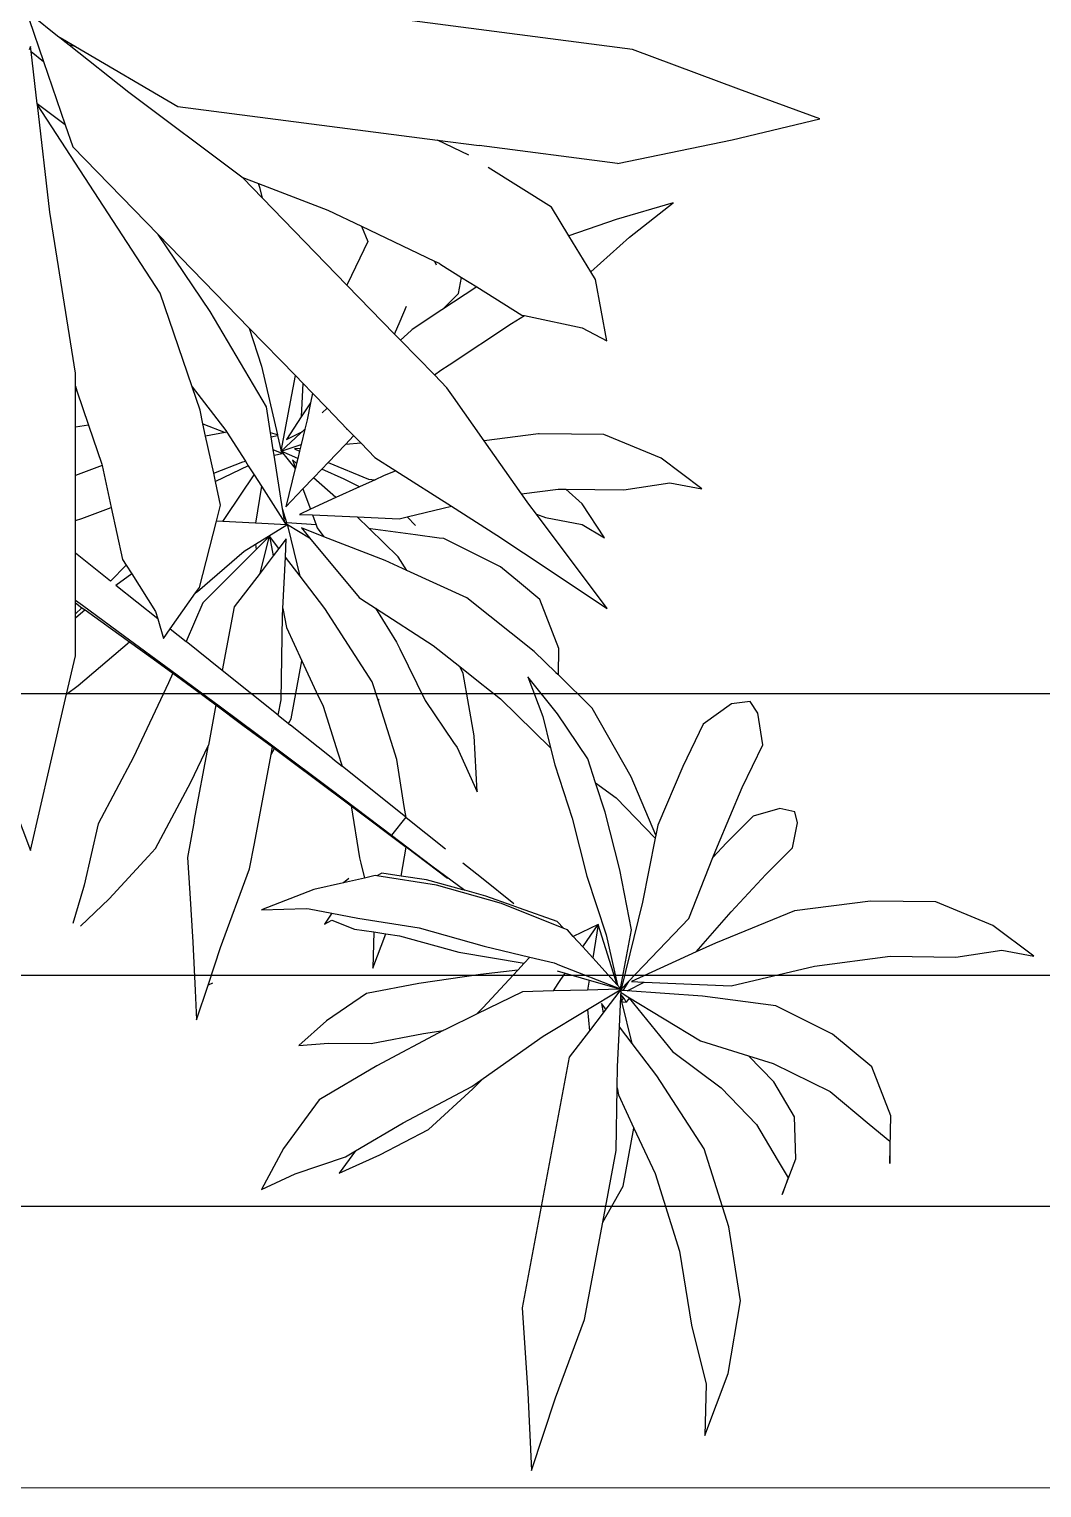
# Model space of a CAD drawing. Header units: metres. Extents: x -22 to 564, y 0 to 143.
# Drawn here: x 130.9258 to 131.1056, y 33.5751 to 33.8341 of the extents above; entities that cross this region are included whole.
import ezdxf
from ezdxf.enums import TextEntityAlignment as Align

# ---------------------------------------------------------------- set-up
doc = ezdxf.new("R2010")
doc.units = ezdxf.units.M
doc.layers.add('XREF 1N NEURO-ONCOLOGIA$0$HERRERIAS', color=1, linetype='Continuous', lineweight=18)
for name, color, linetype in [('XREF 1N NEURO-ONCOLOGIA$0$Mobiliario Fijo', 40, 'Continuous'), ('XREF 1N NEURO-ONCOLOGIA$0$MUROS BAJOS', 2, 'Continuous'), ('XREF 1N NEURO-ONCOLOGIA$0$TEX-MOB', 4, 'Continuous')]:
    doc.layers.add(name, color=color, linetype=linetype)
doc.styles.add('XREF 1N NEURO-ONCOLOGIA$0$HANDLET', font='romans.shx')

# ---------------------------------------------------------------- blocks, each defined once
blk = doc.blocks.new('XREF 1N NEURO-ONCOLOGIA$0$A$C5D8F42B2')
h = blk.add_hatch(color=86)
edge = h.paths.add_edge_path()
edge.add_arc((1.2073, 0.559), 0.6681, 303.2109, 357.8683, ccw=False)
edge.add_arc((1.8859, 0.3095), 0.4399, 137.581, 224.7025, ccw=False)
edge.add_arc((1.1558, 0.3683), 0.47, -4.1079, 30.409, ccw=False)
edge.add_arc((2.2287, -0.1668), 0.7852, 116.7843, 140.3056, ccw=False)
edge = h.paths.add_edge_path()
edge.add_arc((1.2474, 1.7335), 0.4979, 258.597, 333.3608, ccw=False)
edge.add_arc((1.786, 1.2584), 0.6372, 112.9695, 181.1576, ccw=False)
edge.add_arc((0.9738, 1.8616), 0.5638, 313.5185, 358.3241, ccw=False)
edge.add_arc((1.5737, 1.2148), 0.3185, 68.1169, 131.657, ccw=False)
edge = h.paths.add_edge_path()
edge.add_arc((1.2711, 2.9267), 0.6681, 213.2109, 267.8683, ccw=False)
edge.add_arc((1.0216, 2.2481), 0.4399, 47.581, 134.7025, ccw=False)
edge.add_arc((1.0804, 2.9782), 0.47, 265.8921, 300.409, ccw=False)
edge.add_arc((0.5453, 1.9053), 0.7852, 26.7843, 50.3056, ccw=False)
edge = h.paths.add_edge_path()
edge.add_arc((1.7737, 3.6842), 0.9544, 180.8949, 235.5524, ccw=False)
edge.add_arc((0.9543, 3.0554), 0.6285, 15.2651, 102.3866, ccw=False)
edge.add_arc((1.5829, 3.8919), 0.6714, 233.5762, 268.093, ccw=False)
edge.add_arc((0.1174, 3.0053), 1.1217, -5.5317, 17.9897, ccw=False)
edge = h.paths.add_edge_path()
edge.add_arc((3.1487, 3.258), 0.9544, 129.4663, 184.1238, ccw=False)
edge.add_arc((2.1461, 3.5067), 0.6285, -36.1635, 50.958, ccw=False)
edge.add_arc((3.1921, 3.5368), 0.6714, 182.1476, 216.6645, ccw=False)
edge.add_arc((1.5852, 4.1297), 1.1217, 303.0398, 326.5611, ccw=False)
edge = h.paths.add_edge_path()
edge.add_arc((2.9037, 1.68), 0.4979, 30.7677, 105.5315, ccw=False)
edge.add_arc((2.8943, 2.3982), 0.6372, 245.1402, 313.3283, ccw=False)
edge.add_arc((2.9925, 1.3913), 0.5638, 85.6892, 130.4948, ccw=False)
edge.add_arc((3.0691, 2.2701), 0.3185, 200.2876, 263.8277, ccw=False)
edge = h.paths.add_edge_path()
edge.add_arc((2.9513, 0.6718), 0.9544, 26.6092, 81.2667, ccw=False)
edge.add_arc((3.4169, 1.5938), 0.6285, 220.9794, 308.1009, ccw=False)
edge.add_arc((3.2134, 0.5674), 0.6714, 79.2905, 113.8073, ccw=False)
edge.add_arc((4.149, 2.0021), 1.1217, 200.1826, 223.704, ccw=False)
edge = h.paths.add_edge_path(flags=16)
edge.add_line((3.3213, 1.2467), (3.0467, 1.3205))
blk = doc.blocks.new('XREF 1N NEURO-ONCOLOGIA$0$PLANTA CIRCULAR-02')
at = {"color": 72}
for p, q in [((0.21631, 0.3323), (0.21748, 0.35824)), ((0.21748, 0.35824), (0.22556, 0.33403)), ((0.27543, 0.34651), (0.28313, 0.32582)), ((0.27581, 0.32946), (0.27543, 0.34651)), ((0.21445, 0.30396), (0.21631, 0.3323)), ((0.22556, 0.33403), (0.23523, 0.30784)), ((0.27089, 0.30973), (0.27581, 0.32946)), ((0.28313, 0.32582), (0.28732, 0.30156)), ((0.23523, 0.30784), (0.24129, 0.27534)), ((0.26698, 0.28504), (0.27089, 0.30973)), ((0.23008, 0.22031), (0.21445, 0.30396)), ((0.28732, 0.30156), (0.2834, 0.27687)), ((0.25875, 0.25907), (0.26698, 0.28504)), ((0.24129, 0.27534), (0.24577, 0.25139)), ((0.24129, 0.27534), (0.2481, 0.26327)), ((0.2834, 0.27687), (0.27518, 0.2509)), ((0.12738, 0.26441), (0.13865, 0.25925)), ((0.13472, 0.25078), (0.12738, 0.26441)), ((0.2481, 0.26327), (0.25171, 0.24393)), ((0.30124, 0.26613), (0.30572, 0.25423)), ((0.30316, 0.26057), (0.30124, 0.26613)), ((0.13865, 0.25925), (0.15544, 0.25348)), ((0.15331, 0.25898), (0.16693, 0.25285)), ((0.15874, 0.25154), (0.15331, 0.25898)), ((0.25171, 0.24393), (0.25875, 0.25907)), ((0.29952, 0.25444), (0.30316, 0.26057)), ((0.15544, 0.25348), (0.15874, 0.25154)), ((0.29263, 0.24269), (0.29952, 0.25444)), ((0.30572, 0.25423), (0.30528, 0.24021)), ((0.33712, 0.24835), (0.33719, 0.2557)), ((0.33719, 0.2557), (0.33748, 0.23981)), ((0.1466, 0.23446), (0.13472, 0.25078)), ((0.15874, 0.25154), (0.17469, 0.24217)), ((0.16693, 0.25285), (0.18311, 0.24439)), ((0.24577, 0.25139), (0.24611, 0.23048)), ((0.27518, 0.2509), (0.25932, 0.22648)), ((0.33027, 0.24266), (0.33712, 0.24835)), ((0.18311, 0.24439), (0.1979, 0.23083)), ((0.24655, 0.23283), (0.25171, 0.24393)), ((0.17469, 0.24217), (0.19763, 0.23)), ((0.28082, 0.23051), (0.29263, 0.24269)), ((0.30528, 0.24021), (0.29839, 0.22846)), ((0.31723, 0.23172), (0.33027, 0.24266)), ((0.33748, 0.23981), (0.33109, 0.22348)), ((0.16585, 0.22315), (0.1466, 0.23446)), ((0.19763, 0.23), (0.20139, 0.22734)), ((0.1979, 0.23083), (0.20139, 0.22734)), ((0.24611, 0.23048), (0.24655, 0.23283)), ((0.24611, 0.23048), (0.24623, 0.22333)), ((0.26457, 0.21836), (0.28082, 0.23051)), ((0.29822, 0.22232), (0.31723, 0.23172)), ((0.20139, 0.22734), (0.2214, 0.2132)), ((0.25932, 0.22648), (0.25108, 0.2157)), ((0.29839, 0.22846), (0.28997, 0.21977)), ((0.18805, 0.21137), (0.16585, 0.22315)), ((0.23684, 0.21148), (0.23008, 0.22031)), ((0.24623, 0.22333), (0.24686, 0.21018)), ((0.27398, 0.21483), (0.28997, 0.21977)), ((0.28997, 0.21977), (0.29822, 0.22232)), ((0.33109, 0.22348), (0.31804, 0.21254)), ((0.13988, 0.2164), (0.14976, 0.21553)), ((0.14907, 0.20809), (0.13988, 0.2164)), ((0.14976, 0.21553), (0.16396, 0.21569)), ((0.16396, 0.21569), (0.1815, 0.21233)), ((0.25108, 0.2157), (0.24686, 0.21018)), ((0.25108, 0.2157), (0.24773, 0.20163)), ((0.2497, 0.20008), (0.27398, 0.21483)), ((0.25013, 0.20061), (0.26457, 0.21836)), ((0.1815, 0.21233), (0.18805, 0.21137)), ((0.18879, 0.21098), (0.18805, 0.21137)), ((0.19919, 0.2059), (0.18879, 0.21098)), ((0.2214, 0.2132), (0.23617, 0.20435)), ((0.23617, 0.20435), (0.23684, 0.21148)), ((0.24145, 0.20545), (0.23684, 0.21148)), ((0.24686, 0.21018), (0.24735, 0.20006)), ((0.31804, 0.21254), (0.29903, 0.20314)), ((0.10523, 0.19797), (0.10568, 0.20784)), ((0.10568, 0.20784), (0.10957, 0.19617)), ((0.1624, 0.19898), (0.14907, 0.20809)), ((0.21453, 0.19841), (0.19919, 0.2059)), ((0.20124, 0.20384), (0.19919, 0.2059)), ((0.24087, 0.20234), (0.24145, 0.20545)), ((0.24235, 0.20427), (0.24145, 0.20545)), ((0.21292, 0.19121), (0.20124, 0.20384)), ((0.23617, 0.20435), (0.24652, 0.19815)), ((0.24235, 0.20427), (0.24087, 0.20234)), ((0.2467, 0.19859), (0.24235, 0.20427)), ((0.24756, 0.20092), (0.24735, 0.20006)), ((0.24735, 0.20006), (0.24738, 0.19948)), ((0.24809, 0.2004), (0.24738, 0.19948)), ((0.2486, 0.2008), (0.24739, 0.19939)), ((0.24773, 0.20163), (0.24756, 0.20092)), ((0.24756, 0.20092), (0.24806, 0.20108)), ((0.24773, 0.20163), (0.24809, 0.20182)), ((0.24774, 0.1989), (0.2497, 0.20008)), ((0.24806, 0.20108), (0.24809, 0.2004)), ((0.24809, 0.20182), (0.24908, 0.20189)), ((0.24908, 0.20189), (0.2486, 0.2008)), ((0.25013, 0.20061), (0.24908, 0.20189)), ((0.27461, 0.19992), (0.24942, 0.19806)), ((0.2497, 0.20008), (0.25013, 0.20061)), ((0.29903, 0.20314), (0.27461, 0.19992)), ((0.1045, 0.1819), (0.10523, 0.19797)), ((0.10957, 0.19617), (0.11375, 0.18363)), ((0.11106, 0.19556), (0.10957, 0.19617)), ((0.17994, 0.19562), (0.1624, 0.19898)), ((0.2005, 0.19261), (0.17994, 0.19562)), ((0.22483, 0.19815), (0.21453, 0.19841)), ((0.23624, 0.19786), (0.22483, 0.19815)), ((0.22483, 0.19815), (0.22647, 0.19569)), ((0.22647, 0.19569), (0.22879, 0.19226)), ((0.22688, 0.18954), (0.24748, 0.19758)), ((0.24664, 0.1976), (0.23624, 0.19786)), ((0.23677, 0.19453), (0.23624, 0.19786)), ((0.23677, 0.19453), (0.24655, 0.19731)), ((0.24617, 0.19614), (0.23796, 0.18708)), ((0.24617, 0.19614), (0.23972, 0.17602)), ((0.24239, 0.17939), (0.24628, 0.19626)), ((0.24628, 0.19626), (0.24617, 0.19614)), ((0.24724, 0.19732), (0.24628, 0.19626)), ((0.24652, 0.19815), (0.24684, 0.19835)), ((0.24652, 0.19815), (0.24697, 0.19788)), ((0.24664, 0.1976), (0.24655, 0.19731)), ((0.24655, 0.19731), (0.2472, 0.1975)), ((0.24719, 0.19759), (0.24664, 0.1976)), ((0.2467, 0.19859), (0.24666, 0.19855)), ((0.24684, 0.19835), (0.24666, 0.19855)), ((0.24721, 0.1979), (0.2467, 0.19859)), ((0.24721, 0.1979), (0.24684, 0.19835)), ((0.24721, 0.1979), (0.24697, 0.19788)), ((0.24697, 0.19788), (0.24704, 0.19784)), ((0.24713, 0.19787), (0.24704, 0.19784)), ((0.24704, 0.19784), (0.24715, 0.19777)), ((0.24721, 0.1979), (0.24713, 0.19787)), ((0.24713, 0.19787), (0.24715, 0.19777)), ((0.24715, 0.19777), (0.24748, 0.19758)), ((0.24748, 0.19758), (0.24719, 0.19759)), ((0.24719, 0.19759), (0.2472, 0.1975)), ((0.2472, 0.1975), (0.24748, 0.19758)), ((0.24748, 0.19758), (0.24721, 0.1979)), ((0.24748, 0.19758), (0.24724, 0.19732)), ((0.24724, 0.19732), (0.25092, 0.1778)), ((0.24738, 0.19948), (0.24739, 0.19939)), ((0.24739, 0.19939), (0.24742, 0.1987)), ((0.24742, 0.1987), (0.24774, 0.1989)), ((0.24742, 0.1987), (0.24746, 0.19792)), ((0.24794, 0.19795), (0.24746, 0.19792)), ((0.24746, 0.19792), (0.24748, 0.19758)), ((0.24794, 0.19795), (0.24748, 0.19758)), ((0.24748, 0.19758), (0.2499, 0.19503)), ((0.25455, 0.16854), (0.24748, 0.19758)), ((0.24798, 0.19796), (0.24794, 0.19795)), ((0.24942, 0.19806), (0.24798, 0.19796)), ((0.2499, 0.19503), (0.24798, 0.19796)), ((0.24942, 0.19806), (0.25508, 0.19521)), ((0.2499, 0.19503), (0.27002, 0.17396)), ((0.25086, 0.19503), (0.25508, 0.19521)), ((0.27254, 0.18511), (0.25086, 0.19503)), ((0.25508, 0.19521), (0.28413, 0.1965)), ((0.28413, 0.1965), (0.31195, 0.18984)), ((0.1646, 0.19053), (0.16887, 0.17906)), ((0.16487, 0.17847), (0.1646, 0.19053)), ((0.21292, 0.19121), (0.2005, 0.19261)), ((0.21512, 0.18883), (0.21292, 0.19121)), ((0.22605, 0.19148), (0.22879, 0.19226)), ((0.22879, 0.19226), (0.23677, 0.19453)), ((0.17348, 0.17973), (0.19327, 0.18517)), ((0.19327, 0.18517), (0.21512, 0.18883)), ((0.20173, 0.18319), (0.21694, 0.18686)), ((0.21694, 0.18686), (0.21512, 0.18883)), ((0.21694, 0.18686), (0.22503, 0.18881)), ((0.22503, 0.18881), (0.22688, 0.18954)), ((0.23796, 0.18708), (0.2347, 0.18348)), ((0.23972, 0.17602), (0.23796, 0.18708)), ((0.27899, 0.18216), (0.27254, 0.18511)), ((0.27254, 0.18511), (0.28418, 0.17178)), ((0.31195, 0.18984), (0.33729, 0.18659)), ((0.33729, 0.18659), (0.35916, 0.18686)), ((0.35916, 0.18686), (0.37453, 0.18452)), ((0.38525, 0.18653), (0.37158, 0.1763)), ((0.37453, 0.18452), (0.38525, 0.18653)), ((0.10343, 0.16546), (0.1045, 0.1819)), ((0.11375, 0.18363), (0.12342, 0.15744)), ((0.18005, 0.17709), (0.20173, 0.18319)), ((0.2347, 0.18348), (0.23148, 0.17994)), ((0.2347, 0.18348), (0.23972, 0.17602)), ((0.30534, 0.17139), (0.27899, 0.18216)), ((0.068, 0.16366), (0.06443, 0.17569)), ((0.067, 0.1765), (0.07654, 0.16736)), ((0.14843, 0.17585), (0.15084, 0.17452)), ((0.15085, 0.17222), (0.14843, 0.17585)), ((0.15084, 0.17452), (0.15847, 0.17754)), ((0.15847, 0.17754), (0.16487, 0.17847)), ((0.15955, 0.1739), (0.18005, 0.17709)), ((0.16487, 0.17847), (0.16887, 0.17906)), ((0.16887, 0.17906), (0.17348, 0.17973)), ((0.22827, 0.17726), (0.20749, 0.16896)), ((0.22827, 0.17726), (0.2261, 0.17496)), ((0.2295, 0.17775), (0.22827, 0.17726)), ((0.23148, 0.17994), (0.2295, 0.17775)), ((0.23972, 0.17602), (0.23148, 0.17994)), ((0.23604, 0.15981), (0.24239, 0.17939)), ((0.25092, 0.1778), (0.24702, 0.15777)), ((0.37158, 0.1763), (0.35255, 0.1684)), ((0.12741, 0.17112), (0.1423, 0.17058)), ((0.14486, 0.16424), (0.12741, 0.17112)), ((0.1423, 0.17058), (0.14334, 0.17078)), ((0.14334, 0.17078), (0.15085, 0.17222)), ((0.15085, 0.17222), (0.15955, 0.1739)), ((0.21351, 0.17047), (0.21111, 0.16962)), ((0.2261, 0.17496), (0.21351, 0.17047)), ((0.27002, 0.17396), (0.27805, 0.15359)), ((0.28418, 0.17178), (0.29571, 0.15926)), ((0.33068, 0.16813), (0.30534, 0.17139)), ((0.07654, 0.16736), (0.08958, 0.15326)), ((0.20749, 0.16896), (0.18581, 0.16285)), ((0.20229, 0.16648), (0.19523, 0.16454)), ((0.20081, 0.16033), (0.21164, 0.16898)), ((0.21111, 0.16962), (0.20229, 0.16648)), ((0.2588, 0.14716), (0.25455, 0.16854)), ((0.35255, 0.1684), (0.33068, 0.16813)), ((0.06818, 0.16284), (0.068, 0.16366)), ((0.07286, 0.14231), (0.06818, 0.16284)), ((0.10265, 0.15356), (0.10343, 0.16546)), ((0.15475, 0.16203), (0.14486, 0.16424)), ((0.16173, 0.16046), (0.15475, 0.16203)), ((0.18581, 0.16285), (0.16592, 0.15976)), ((0.1825, 0.16104), (0.17403, 0.1598)), ((0.19464, 0.16437), (0.1825, 0.16104)), ((0.18426, 0.15633), (0.19523, 0.16454)), ((0.19523, 0.16454), (0.19464, 0.16437)), ((0.12342, 0.15744), (0.12502, 0.14889)), ((0.1605, 0.15551), (0.16173, 0.16046)), ((0.16531, 0.15966), (0.16173, 0.16046)), ((0.16592, 0.15976), (0.16531, 0.15966)), ((0.1675, 0.15884), (0.16592, 0.15976)), ((0.17403, 0.1598), (0.1675, 0.15884)), ((0.17076, 0.14616), (0.18426, 0.15633)), ((0.17403, 0.1598), (0.1757, 0.15017)), ((0.18953, 0.16057), (0.1757, 0.15017)), ((0.19459, 0.15535), (0.20081, 0.16033)), ((0.23109, 0.1405), (0.23604, 0.15981)), ((0.24702, 0.15777), (0.24207, 0.13846)), ((0.29571, 0.15926), (0.30464, 0.1504)), ((0.03957, 0.12318), (0.0503, 0.15126)), ((0.0503, 0.15126), (0.05668, 0.12318)), ((0.08958, 0.15326), (0.09204, 0.15061)), ((0.10489, 0.14151), (0.10265, 0.15356)), ((0.15729, 0.13631), (0.16006, 0.15375)), ((0.16006, 0.15375), (0.1605, 0.15551)), ((0.27805, 0.15359), (0.27956, 0.14977)), ((0.28258, 0.14868), (0.27805, 0.15359)), ((0.09204, 0.15061), (0.10378, 0.12844)), ((0.12502, 0.14889), (0.13056, 0.11918)), ((0.15061, 0.13095), (0.17076, 0.14616)), ((0.15729, 0.13631), (0.1757, 0.15017)), ((0.17558, 0.14015), (0.17076, 0.14616)), ((0.17563, 0.1402), (0.18877, 0.15071)), ((0.24576, 0.13371), (0.2588, 0.14716)), ((0.25899, 0.14618), (0.25077, 0.12663)), ((0.25899, 0.14618), (0.2588, 0.14716)), ((0.25966, 0.1428), (0.25899, 0.14618)), ((0.27956, 0.14977), (0.28789, 0.1302)), ((0.29151, 0.13981), (0.28258, 0.14868)), ((0.30464, 0.1504), (0.30627, 0.14201)), ((0.0846, 0.12014), (0.07286, 0.14231)), ((0.10489, 0.14151), (0.10965, 0.11606)), ((0.26799, 0.12323), (0.25966, 0.1428)), ((0.30627, 0.14201), (0.30541, 0.13835)), ((0.17558, 0.14015), (0.15426, 0.12311)), ((0.17505, 0.13655), (0.17257, 0.12089)), ((0.17563, 0.1402), (0.17505, 0.13655)), ((0.22529, 0.12266), (0.23109, 0.1405)), ((0.24207, 0.13846), (0.23889, 0.12867)), ((0.30042, 0.13729), (0.29151, 0.13981)), ((0.30541, 0.13835), (0.30042, 0.13729)), ((0.14585, 0.12775), (0.15685, 0.13598)), ((0.15685, 0.13598), (0.15729, 0.13631)), ((0.19266, 0.11693), (0.19939, 0.13169)), ((0.19939, 0.13169), (0.19833, 0.11294)), ((0.23889, 0.12867), (0.24576, 0.13371)), ((0.10378, 0.12844), (0.10965, 0.11606)), ((0.1316, 0.11667), (0.15061, 0.13095)), ((0.13843, 0.12219), (0.14585, 0.12775)), ((0.23889, 0.12867), (0.23627, 0.12062)), ((0.25077, 0.12663), (0.2378, 0.10374)), ((0.28789, 0.1302), (0.29469, 0.11601)), ((0.05668, 0.12318), (0.06227, 0.09906)), ((0.13169, 0.11718), (0.13843, 0.12219)), ((0.15125, 0.12071), (0.15426, 0.12311)), ((0.15284, 0.11864), (0.15426, 0.12311)), ((0.22391, 0.11703), (0.22529, 0.12266)), ((0.27479, 0.10905), (0.26799, 0.12323)), ((0.09639, 0.09525), (0.0846, 0.12014)), ((0.13056, 0.11918), (0.13103, 0.11669)), ((0.13103, 0.11669), (0.13169, 0.11718)), ((0.15125, 0.12071), (0.13711, 0.1094)), ((0.14792, 0.10309), (0.15284, 0.11864)), ((0.17257, 0.12089), (0.1663, 0.1011)), ((0.19146, 0.11517), (0.19266, 0.11693)), ((0.20721, 0.10068), (0.22391, 0.11703)), ((0.22131, 0.10652), (0.22391, 0.11703)), ((0.23627, 0.12062), (0.2262, 0.10561)), ((0.11214, 0.10269), (0.10965, 0.11606)), ((0.11374, 0.10335), (0.1316, 0.11667)), ((0.1212, 0.10938), (0.13103, 0.11669)), ((0.18197, 0.10118), (0.19146, 0.11517)), ((0.19833, 0.11294), (0.19657, 0.10288)), ((0.29469, 0.11601), (0.29309, 0.10545)), ((0.11214, 0.10269), (0.1212, 0.10938)), ((0.133, 0.10612), (0.13639, 0.10883)), ((0.13639, 0.10883), (0.13711, 0.1094)), ((0.13639, 0.10883), (0.13727, 0.10729)), ((0.13727, 0.10729), (0.14088, 0.08795)), ((0.28423, 0.10234), (0.27479, 0.10905)), ((0.0971, 0.09102), (0.11374, 0.10335)), ((0.10519, 0.09756), (0.11214, 0.10269)), ((0.133, 0.10612), (0.1143, 0.09117)), ((0.133, 0.10612), (0.13396, 0.101)), ((0.14567, 0.09825), (0.14792, 0.10309)), ((0.19657, 0.10288), (0.1947, 0.09221)), ((0.21633, 0.09327), (0.22131, 0.10652)), ((0.2262, 0.10561), (0.21633, 0.09327)), ((0.2378, 0.10374), (0.22649, 0.09266)), ((0.29054, 0.1015), (0.28423, 0.10234)), ((0.29309, 0.10545), (0.29054, 0.1015)), ((0.06227, 0.09906), (0.06524, 0.08627)), ((0.06227, 0.09906), (0.06617, 0.09619)), ((0.09774, 0.09211), (0.10519, 0.09756)), ((0.13396, 0.101), (0.13442, 0.07293)), ((0.14088, 0.08795), (0.14567, 0.09825)), ((0.1663, 0.1011), (0.16435, 0.09493)), ((0.16659, 0.10072), (0.1663, 0.1011)), ((0.17355, 0.08391), (0.18197, 0.10118)), ((0.19988, 0.09488), (0.20721, 0.10068)), ((0.06617, 0.09619), (0.0833, 0.0816)), ((0.09774, 0.09211), (0.09639, 0.09525)), ((0.16435, 0.09493), (0.15522, 0.08087)), ((0.19356, 0.08987), (0.19988, 0.09488)), ((0.22649, 0.09266), (0.22629, 0.09246)), ((0.22649, 0.09266), (0.22665, 0.08383)), ((0.0817, 0.0797), (0.0971, 0.09102)), ((0.09045, 0.08677), (0.09774, 0.09211)), ((0.1143, 0.09117), (0.10226, 0.08155)), ((0.11827, 0.06991), (0.1143, 0.09117)), ((0.13571, 0.07685), (0.14088, 0.08795)), ((0.18471, 0.08286), (0.19356, 0.08987)), ((0.1947, 0.09221), (0.19356, 0.08987)), ((0.22567, 0.09186), (0.21845, 0.08479)), ((0.22629, 0.09246), (0.22567, 0.09186)), ((0.22567, 0.09186), (0.22628, 0.09237)), ((0.22628, 0.09237), (0.22629, 0.09246)), ((0.06524, 0.08627), (0.06524, 0.07371)), ((0.0833, 0.0816), (0.09045, 0.08677)), ((0.1654, 0.07039), (0.18471, 0.08286)), ((0.17247, 0.08169), (0.17355, 0.08391)), ((0.21845, 0.08479), (0.19595, 0.06697)), ((0.22665, 0.08383), (0.22026, 0.0675)), ((0.06759, 0.06942), (0.0817, 0.0797)), ((0.077, 0.07704), (0.0833, 0.0816)), ((0.09277, 0.07397), (0.09468, 0.0805)), ((0.09468, 0.0805), (0.09693, 0.07729)), ((0.09693, 0.07729), (0.10226, 0.08155)), ((0.10778, 0.06863), (0.10226, 0.08155)), ((0.15522, 0.08087), (0.14848, 0.0705)), ((0.1654, 0.07039), (0.17247, 0.08169)), ((0.06524, 0.07371), (0.06524, 0.07226)), ((0.06848, 0.07095), (0.06524, 0.07371)), ((0.06848, 0.07095), (0.077, 0.07704)), ((0.09277, 0.07397), (0.07878, 0.06278)), ((0.09205, 0.07149), (0.09277, 0.07397)), ((0.09693, 0.07729), (0.10535, 0.06526)), ((0.13454, 0.07053), (0.13571, 0.07685)), ((0.06524, 0.07226), (0.06524, 0.06863)), ((0.06746, 0.07022), (0.06524, 0.07226)), ((0.06524, 0.06863), (0.06746, 0.07022)), ((0.06524, 0.06773), (0.06759, 0.06942)), ((0.06524, 0.06863), (0.06524, 0.06773)), ((0.06746, 0.07022), (0.06848, 0.07095)), ((0.08407, 0.05895), (0.09205, 0.07149)), ((0.12557, 0.05083), (0.10778, 0.06863)), ((0.12689, 0.05865), (0.11827, 0.06991)), ((0.13442, 0.07293), (0.13454, 0.07053)), ((0.13454, 0.07053), (0.13537, 0.05334)), ((0.14848, 0.0705), (0.14025, 0.05972)), ((0.16079, 0.06741), (0.1654, 0.07039)), ((0.21481, 0.05188), (0.24281, 0.0705)), ((0.24281, 0.0705), (0.21918, 0.03901)), ((0.06524, 0.06773), (0.06524, 0.05196)), ((0.10535, 0.06526), (0.10663, 0.06344)), ((0.10535, 0.06526), (0.106, 0.06479)), ((0.106, 0.06479), (0.12159, 0.05133)), ((0.10663, 0.06344), (0.11234, 0.04137)), ((0.14345, 0.04689), (0.15994, 0.06686)), ((0.15994, 0.06686), (0.16079, 0.06741)), ((0.19595, 0.06697), (0.17586, 0.05779)), ((0.22026, 0.0675), (0.2135, 0.06183)), ((0.07696, 0.06133), (0.06524, 0.05196)), ((0.08223, 0.05606), (0.07696, 0.06133)), ((0.08407, 0.05895), (0.07878, 0.06278)), ((0.08223, 0.05606), (0.08407, 0.05895)), ((0.13126, 0.05294), (0.12689, 0.05865)), ((0.12689, 0.05865), (0.13004, 0.04636)), ((0.14025, 0.05972), (0.13537, 0.05334)), ((0.14025, 0.05972), (0.13631, 0.04319)), ((0.2135, 0.06183), (0.20721, 0.05656)), ((0.07723, 0.03671), (0.08099, 0.05411)), ((0.08099, 0.05411), (0.08223, 0.05606)), ((0.16867, 0.05451), (0.14822, 0.04652)), ((0.17586, 0.05779), (0.16867, 0.05451)), ((0.17586, 0.05779), (0.17303, 0.05326)), ((0.20721, 0.05656), (0.1882, 0.04716)), ((0.06524, 0.05196), (0.06524, 0.04111)), ((0.12159, 0.05133), (0.1254, 0.04899)), ((0.1254, 0.04899), (0.12557, 0.05083)), ((0.1254, 0.04899), (0.13583, 0.04257)), ((0.13004, 0.04636), (0.12557, 0.05083)), ((0.13004, 0.04636), (0.13126, 0.05294)), ((0.13317, 0.05045), (0.13004, 0.04636)), ((0.13317, 0.05045), (0.13126, 0.05294)), ((0.13567, 0.04718), (0.13317, 0.05045)), ((0.13537, 0.05334), (0.13567, 0.04718)), ((0.17303, 0.05326), (0.1634, 0.04391)), ((0.20597, 0.04601), (0.21481, 0.05188)), ((0.13605, 0.0424), (0.14345, 0.04689)), ((0.14073, 0.0436), (0.14345, 0.04689)), ((0.14822, 0.04652), (0.14073, 0.0436)), ((0.14592, 0.04352), (0.14822, 0.04652)), ((0.1634, 0.04391), (0.15927, 0.0399)), ((0.16378, 0.04394), (0.1634, 0.04391)), ((0.17882, 0.04593), (0.16378, 0.04394)), ((0.18668, 0.04696), (0.17882, 0.04593)), ((0.1882, 0.04716), (0.18668, 0.04696)), ((0.19079, 0.03634), (0.20597, 0.04601)), ((0.24194, 0.04687), (0.23439, 0.0355)), ((0.2344, 0.04248), (0.24194, 0.04687)), ((0.06524, 0.04111), (0.06524, 0.02611)), ((0.06524, 0.04111), (0.06738, 0.04046)), ((0.06738, 0.04046), (0.07723, 0.03671)), ((0.11446, 0.04148), (0.11234, 0.04137)), ((0.11234, 0.04137), (0.11373, 0.03602)), ((0.12538, 0.04204), (0.11446, 0.04148)), ((0.11446, 0.04148), (0.11564, 0.03972)), ((0.11564, 0.03972), (0.12494, 0.02591)), ((0.13583, 0.04257), (0.12538, 0.04204)), ((0.12735, 0.02968), (0.12538, 0.04204)), ((0.12735, 0.02968), (0.13512, 0.04183)), ((0.13589, 0.04189), (0.1344, 0.03723)), ((0.13512, 0.04183), (0.1344, 0.03723)), ((0.13512, 0.04183), (0.13605, 0.0424)), ((0.13589, 0.04189), (0.13512, 0.04183)), ((0.14558, 0.0426), (0.13589, 0.04189)), ((0.13631, 0.04319), (0.13605, 0.0424)), ((0.14003, 0.03905), (0.14437, 0.03924)), ((0.14369, 0.03737), (0.14003, 0.03905)), ((0.14437, 0.03924), (0.14558, 0.0426)), ((0.14437, 0.03924), (0.15927, 0.0399)), ((0.14558, 0.0426), (0.14592, 0.04352)), ((0.15927, 0.0399), (0.17329, 0.04053)), ((0.17329, 0.04053), (0.17601, 0.03988)), ((0.17884, 0.0428), (0.17601, 0.03988)), ((0.17601, 0.03988), (0.18799, 0.03701)), ((0.21918, 0.03901), (0.21664, 0.03563)), ((0.21918, 0.03901), (0.22219, 0.04012)), ((0.22219, 0.04012), (0.2344, 0.04248)), ((0.0742, 0.0227), (0.07723, 0.03671)), ((0.11373, 0.03602), (0.11201, 0.02806)), ((0.1344, 0.03723), (0.13159, 0.01931)), ((0.13865, 0.02379), (0.13555, 0.0365)), ((0.13555, 0.0365), (0.14122, 0.03056)), ((0.14122, 0.03056), (0.14369, 0.03737)), ((0.15225, 0.03346), (0.14369, 0.03737)), ((0.17223, 0.02451), (0.19079, 0.03634)), ((0.18799, 0.03701), (0.19079, 0.03634)), ((0.21664, 0.03563), (0.21421, 0.03218)), ((0.23439, 0.0355), (0.22902, 0.03064)), ((0.12494, 0.02591), (0.12735, 0.02968)), ((0.14122, 0.03056), (0.1447, 0.02691)), ((0.15225, 0.03346), (0.1447, 0.02691)), ((0.16006, 0.02988), (0.15225, 0.03346)), ((0.16006, 0.02988), (0.15496, 0.02728)), ((0.16528, 0.0275), (0.16006, 0.02988)), ((0.21421, 0.03218), (0.20173, 0.01448)), ((0.21421, 0.03218), (0.22645, 0.03061)), ((0.22645, 0.03061), (0.22902, 0.03064)), ((0.22902, 0.03064), (0.24833, 0.03088)), ((0.24833, 0.03088), (0.2637, 0.02854)), ((0.27441, 0.03055), (0.26075, 0.02032)), ((0.2637, 0.02854), (0.27441, 0.03055)), ((0.06524, 0.02611), (0.06524, 0.00995)), ((0.0742, 0.0227), (0.06524, 0.02611)), ((0.11142, 0.02531), (0.10874, 0.01292)), ((0.11201, 0.02806), (0.11142, 0.02531)), ((0.11142, 0.02531), (0.12118, 0.02152)), ((0.12298, 0.02285), (0.11201, 0.02806)), ((0.12298, 0.02285), (0.12494, 0.02591)), ((0.1447, 0.02691), (0.1475, 0.02398)), ((0.15496, 0.02728), (0.1475, 0.02398)), ((0.1496, 0.02178), (0.16305, 0.02726)), ((0.16305, 0.02726), (0.16528, 0.0275)), ((0.16527, 0.02008), (0.17223, 0.02451)), ((0.16816, 0.02618), (0.16528, 0.0275)), ((0.17223, 0.02451), (0.16816, 0.02618)), ((0.06968, 0.0093), (0.07412, 0.0223)), ((0.07412, 0.0223), (0.0742, 0.0227)), ((0.1158, 0.01161), (0.12202, 0.02134)), ((0.12118, 0.02152), (0.12202, 0.02134)), ((0.12202, 0.02134), (0.12298, 0.02285)), ((0.13393, 0.01799), (0.13865, 0.02379)), ((0.13947, 0.02044), (0.13393, 0.01799)), ((0.13769, 0.02083), (0.13869, 0.02361)), ((0.13908, 0.02204), (0.13769, 0.02083)), ((0.13869, 0.02361), (0.13865, 0.02379)), ((0.13908, 0.02204), (0.13869, 0.02361)), ((0.13947, 0.02044), (0.13908, 0.02204)), ((0.14008, 0.01791), (0.13947, 0.02044)), ((0.1475, 0.02398), (0.1496, 0.02178)), ((0.1496, 0.02178), (0.15537, 0.01573)), ((0.1606, 0.01528), (0.16527, 0.02008)), ((0.26075, 0.02032), (0.24172, 0.01242)), ((0.1313, 0.01752), (0.13062, 0.01316)), ((0.13159, 0.01931), (0.1313, 0.01752)), ((0.13427, 0.01875), (0.1313, 0.01752)), ((0.13159, 0.01931), (0.13427, 0.01875)), ((0.13272, 0.01274), (0.13393, 0.01799)), ((0.14044, 0.01191), (0.13393, 0.01799)), ((0.13393, 0.01799), (0.14061, 0.01575)), ((0.13393, 0.01799), (0.13869, -0.00725)), ((0.13838, 0.01722), (0.14008, 0.01791)), ((0.14029, 0.01705), (0.13838, 0.01722)), ((0.14029, 0.01705), (0.14008, 0.01791)), ((0.14061, 0.01575), (0.14029, 0.01705)), ((0.14187, 0.01058), (0.14061, 0.01575)), ((0.15537, 0.01573), (0.15809, 0.01288)), ((0.1606, 0.01528), (0.15537, 0.01573)), ((0.15814, 0.01275), (0.1606, 0.01528)), ((0.06524, 0.00995), (0.06524, -0.00235)), ((0.06968, 0.0093), (0.06524, 0.00995)), ((0.1042, -0.00356), (0.11545, 0.01107)), ((0.10874, 0.01292), (0.10785, 0.00882)), ((0.10785, 0.00882), (0.11526, 0.01171)), ((0.11526, 0.01171), (0.10874, 0.01292)), ((0.1158, 0.01161), (0.11526, 0.01171)), ((0.11545, 0.01107), (0.1158, 0.01161)), ((0.12736, -0.01047), (0.13267, 0.01253)), ((0.13041, 0.01179), (0.12905, 0.00318)), ((0.13062, 0.01316), (0.13041, 0.01179)), ((0.13267, 0.01253), (0.13041, 0.01179)), ((0.13062, 0.01316), (0.13272, 0.01274)), ((0.13267, 0.01253), (0.13272, 0.01274)), ((0.14067, 0.00651), (0.13569, 0.01409)), ((0.13569, 0.01409), (0.14045, 0.01169)), ((0.14094, 0.01145), (0.14044, 0.01191)), ((0.14045, 0.01169), (0.14044, 0.01191)), ((0.14045, 0.01169), (0.14094, 0.01145)), ((0.14187, 0.01058), (0.14094, 0.01145)), ((0.14263, 0.00747), (0.14187, 0.01058)), ((0.14929, 0.00365), (0.15603, 0.01057)), ((0.15581, 0.01065), (0.15603, 0.01057)), ((0.15603, 0.01057), (0.15814, 0.01275)), ((0.15809, 0.01288), (0.15814, 0.01275)), ((0.20173, 0.01448), (0.19149, -0.00004)), ((0.21985, 0.01215), (0.20173, 0.01448)), ((0.22004, 0.01215), (0.21985, 0.01215)), ((0.24172, 0.01242), (0.22004, 0.01215)), ((0.06576, -0.0022), (0.06968, 0.0093)), ((0.10785, 0.00882), (0.10686, 0.00422)), ((0.14375, 0.00182), (0.14067, 0.00651)), ((0.14114, -0.00473), (0.14067, 0.00651)), ((0.14375, 0.00182), (0.14263, 0.00747)), ((0.14929, 0.00365), (0.14762, 0.0052)), ((0.10686, 0.00422), (0.1042, -0.00356)), ((0.12905, 0.00318), (0.11022, -0.02864)), ((0.14439, -0.00139), (0.14375, 0.00182)), ((0.14439, -0.00139), (0.14929, 0.00365)), ((0.06524, -0.00374), (0.06576, -0.0022)), ((0.06524, -0.00235), (0.06576, -0.0022)), ((0.06524, -0.00235), (0.06524, -0.00374)), ((0.06524, -0.00374), (0.06524, -0.00804)), ((0.1042, -0.00356), (0.09356, -0.03478)), ((0.13869, -0.00725), (0.14114, -0.00473)), ((0.14114, -0.00473), (0.14439, -0.00139)), ((0.18924, -0.00322), (0.18509, -0.00749)), ((0.19149, -0.00004), (0.18924, -0.00322)), ((0.06524, -0.00804), (0.05668, -0.06178)), ((0.13869, -0.00725), (0.12326, -0.02311)), ((0.18509, -0.00749), (0.17379, -0.01911)), ((0.18509, -0.00749), (0.18724, -0.00904)), ((0.18724, -0.00904), (0.19006, -0.0109)), ((0.12326, -0.02311), (0.12736, -0.01047)), ((0.19006, -0.0109), (0.21084, -0.02468)), ((0.17379, -0.01911), (0.17182, -0.02114)), ((0.1773, -0.02237), (0.17379, -0.01911)), ((0.23442, -0.02325), (0.24271, -0.01884)), ((0.24271, -0.01884), (0.23884, -0.0393)), ((0.12326, -0.02311), (0.09292, -0.05432)), ((0.17182, -0.02114), (0.15592, -0.03749)), ((0.17182, -0.02114), (0.17366, -0.02546)), ((0.17773, -0.02266), (0.1773, -0.02237)), ((0.18764, -0.02922), (0.17773, -0.02266)), ((0.21671, -0.02696), (0.23442, -0.02325)), ((0.11022, -0.02864), (0.09292, -0.05432)), ((0.17366, -0.02546), (0.17578, -0.03045)), ((0.19923, -0.0369), (0.21426, -0.02747)), ((0.21084, -0.02468), (0.21516, -0.02728)), ((0.21426, -0.02747), (0.21516, -0.02728)), ((0.21516, -0.02728), (0.21671, -0.02696)), ((0.19923, -0.0369), (0.18764, -0.02922)), ((0.18821, -0.02979), (0.19316, -0.03471)), ((0.09356, -0.03478), (0.05255, -0.09763)), ((0.15592, -0.03749), (0.12776, -0.06645)), ((0.15607, -0.03785), (0.15592, -0.03749)), ((0.16285, -0.052), (0.15607, -0.03785)), ((0.19316, -0.03471), (0.1942, -0.04006)), ((0.1942, -0.04006), (0.19923, -0.0369)), ((0.1873, -0.04439), (0.1942, -0.04006)), ((0.23729, -0.04186), (0.23002, -0.05388)), ((0.23884, -0.0393), (0.23729, -0.04186)), ((0.23729, -0.04186), (0.25018, -0.05346)), ((0.16072, -0.05714), (0.18514, -0.04551)), ((0.18514, -0.04551), (0.18567, -0.04422)), ((0.18514, -0.04551), (0.18669, -0.04477)), ((0.18669, -0.04477), (0.1873, -0.04439)), ((0.16072, -0.05714), (0.16285, -0.052)), ((0.25018, -0.05346), (0.26478, -0.06497)), ((0.06441, -0.08363), (0.09292, -0.05432)), ((0.1495, -0.06248), (0.16072, -0.05714)), ((0.23002, -0.05388), (0.22418, -0.06353)), ((0.24575, -0.0594), (0.23002, -0.05388)), ((0.05668, -0.06178), (0.05255, -0.09763)), ((0.12639, -0.07137), (0.1495, -0.06248)), ((0.26478, -0.06497), (0.24575, -0.0594)), ((0.12776, -0.06645), (0.12112, -0.07327)), ((0.12776, -0.06645), (0.12691, -0.06978)), ((0.22418, -0.06353), (0.20305, -0.07679)), ((0.12078, -0.07353), (0.12639, -0.07137)), ((0.12691, -0.06978), (0.12639, -0.07137)), ((0.12078, -0.07353), (0.08305, -0.10175)), ((0.12112, -0.07327), (0.12078, -0.07353)), ((0.19661, -0.08083), (0.18609, -0.08584)), ((0.24625, -0.07803), (0.20006, -0.08403)), ((0.24625, -0.07803), (0.2845, -0.08593)), ((0.06189, -0.09101), (0.06441, -0.08363)), ((0.09944, -0.0971), (0.18609, -0.08584)), ((0.18609, -0.08584), (0.20006, -0.08403)), ((0.2845, -0.08593), (0.31373, -0.09295)), ((0.06189, -0.09101), (0.05252, -0.09795)), ((0.05465, -0.11215), (0.06189, -0.09101)), ((0.06525, -0.11714), (0.09944, -0.0971)), ((0.31373, -0.09295), (0.28671, -0.1029)), ((0.05252, -0.09795), (0.0505, -0.11543)), ((0.05255, -0.09763), (0.05252, -0.09795)), ((0.08305, -0.10175), (0.06318, -0.11755)), ((0.28671, -0.1029), (0.2512, -0.11614)), ((0.0503, -0.11718), (0.0498, -0.11599)), ((0.04985, -0.12617), (0.05465, -0.11215)), ((0.0505, -0.11543), (0.0503, -0.11718)), ((0.0505, -0.11543), (0.05465, -0.11215)), ((0.2512, -0.11614), (0.17513, -0.12602)), ((0.05931, -0.12062), (0.05068, -0.12748)), ((0.06009, -0.12), (0.05931, -0.12062)), ((0.05931, -0.12062), (0.06021, -0.1201)), ((0.06121, -0.11911), (0.06009, -0.12)), ((0.06021, -0.1201), (0.06009, -0.12)), ((0.06021, -0.1201), (0.0617, -0.11922)), ((0.06318, -0.11755), (0.06121, -0.11911)), ((0.06121, -0.11911), (0.0617, -0.11922)), ((0.0617, -0.11922), (0.06525, -0.11714)), ((0.06525, -0.11714), (0.06318, -0.11755))]:
    blk.add_line(p, q, dxfattribs=at)
at = {"color": 54}
for p, q in [((0.15658, 0.16063), (0.15475, 0.16203)), ((0.13056, 0.11918), (0.13169, 0.11718))]:
    blk.add_line(p, q, dxfattribs=at)
blk = doc.blocks.new('XREF 1N NEURO-ONCOLOGIA')
at = {"layer": 'XREF 1N NEURO-ONCOLOGIA$0$HERRERIAS'}
blk.add_line((0.12393, 12.23765, 0), (0.12393, 14.63765, 0), dxfattribs=at)
at = {"layer": 'XREF 1N NEURO-ONCOLOGIA$0$Mobiliario Fijo', "transparency": 33554687, "elevation": 0}
for points in [[(0.215, 13.59549), (0.215, 13.04549), (0.765, 13.04549), (0.765, 13.59549)], [(0.265, 13.54549), (0.265, 13.09549), (0.715, 13.09549), (0.715, 13.54549)]]:
    blk.add_lwpolyline(points, close=True, dxfattribs=at)
at = {"layer": 'XREF 1N NEURO-ONCOLOGIA$0$MUROS BAJOS'}
blk.add_line((0.17393, 12.23765), (0.17393, 14.63765), dxfattribs=at)
at = {"color": 2, "xscale": -0.5320720665645394, "yscale": 0.5320720665645394, "zscale": 0.5320720665645394, "rotation": 90}
blk.add_blockref('XREF 1N NEURO-ONCOLOGIA$0$PLANTA CIRCULAR-02', (0.31762, 13.5176, 0), dxfattribs=at)
at = {"xscale": -0.07472777963211936, "yscale": 0.07472777963211936, "zscale": 0.07472777963211936, "rotation": 270}
blk.add_blockref('XREF 1N NEURO-ONCOLOGIA$0$A$C5D8F42B2', (0.37088, 13.05655, 0), dxfattribs=at)
at = {"layer": 'XREF 1N NEURO-ONCOLOGIA$0$TEX-MOB', "style": 'XREF 1N NEURO-ONCOLOGIA$0$HANDLET'}
for p in [(1.70002, 4.58473, 0), (1.70735, 2.01378, 0)]:
    blk.add_attdef('234', text='', height=0.075, rotation=180, dxfattribs=at).set_placement(p, align=Align.MIDDLE_CENTER)

msp = doc.modelspace()

# ---------------------------------------------------------------- block references
at = {"rotation": 90}
msp.add_blockref('XREF 1N NEURO-ONCOLOGIA', (144.41686, 33.45112), dxfattribs=at)

doc.saveas('drawing.dxf')
